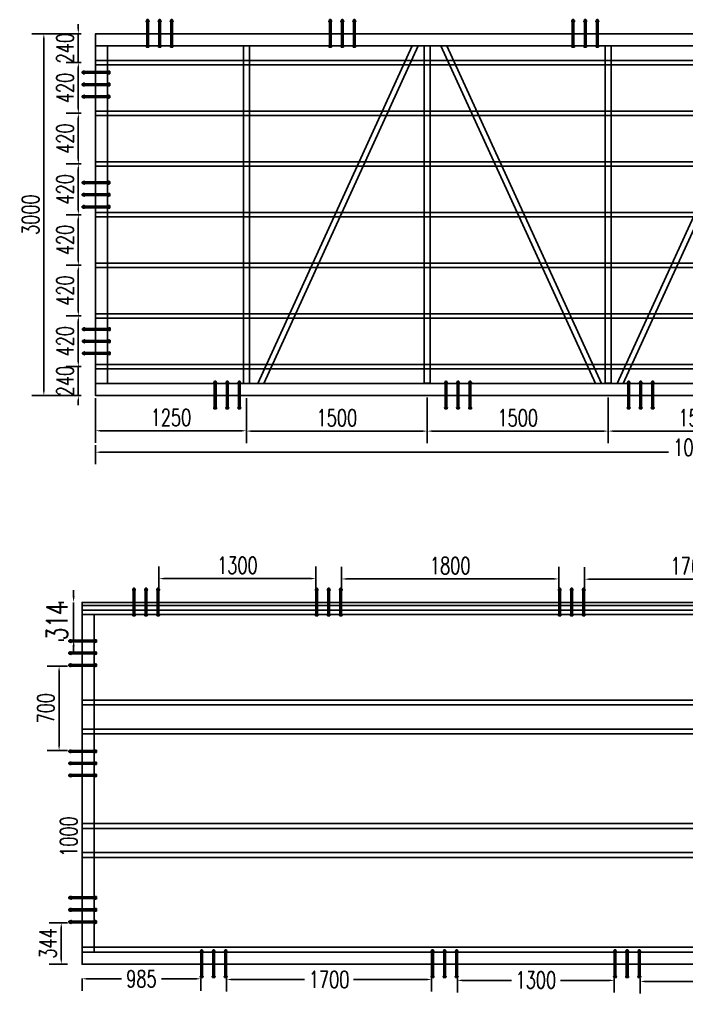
# Model space of a CAD drawing. Extents: x -18540 to 926017, y -610001 to -56924.
# Drawn here: x -9227 to -3696, y -580356 to -572280 of the extents above; entities that cross this region are included whole.
import ezdxf

# ---------------------------------------------------------------- set-up
doc = ezdxf.new("R2010")
doc.units = 0
doc.header["$LTSCALE"] = 10
doc.header["$MEASUREMENT"] = 0
for name, color, linetype in [('BJ02', 2, 'Continuous'), ('L-构造线', 6, 'Continuous'), ('W-STEEL_FRAME钢架', 3, 'Continuous'), ('W-STEEL_KEEL钢龙骨', 5, 'Continuous'), ('浮箱U槽', 5, 'Continuous'), ('螺栓孔位', 2, 'Continuous'), ('铝合金', 7, 'Continuous')]:
    doc.layers.add(name, color=color, linetype=linetype)
doc.styles.add('STANDARD_T3', font='simplex.shx', dxfattribs={"width": 0.7, "bigfont": 'gbcbig.shx'})
doc.dimstyles.new('W&&40', dxfattribs={"dimtxt": 140, "dimasz": 40, "dimexe": 100, "dimexo": 120, "dimgap": 40, "dimtad": 1, "dimdec": 0, "dimzin": 0, "dimdsep": 46, "dimtxsty": 'STANDARD_T3', "dimcen": 0.09, "dimclrd": 1, "dimclre": 1, "dimclrt": 7, "dimazin": 2, "dimtfac": 1, "dimtdec": 0, "dimtix": 1, "dimtmove": 2, "dimatfit": 3, "dimfxl": 100, "dimtolj": 1, "dimtzin": 0, "dimarcsym": 0})
doc.dimstyles.new('W&&50', dxfattribs={"dimtxt": 175, "dimasz": 50, "dimexe": 125, "dimexo": 150, "dimgap": 50, "dimtad": 1, "dimdec": 0, "dimzin": 0, "dimdsep": 46, "dimtxsty": 'STANDARD_T3', "dimcen": 0.09, "dimclrd": 1, "dimclre": 1, "dimclrt": 7, "dimazin": 2, "dimtfac": 1, "dimtdec": 0, "dimtix": 1, "dimtmove": 2, "dimatfit": 3, "dimfxl": 100, "dimtolj": 1, "dimtzin": 0, "dimarcsym": 0})

# ---------------------------------------------------------------- blocks, each defined once
blk = doc.blocks.new('01')
h = blk.add_hatch()
h.set_pattern_fill('HOUND', color=77, scale=5)
h.set_pattern_definition([(0, (0, 0), (31.75, 7.9375), [127, -63.5]), (90, (0, 0), (-7.9375, -31.75), [127, -63.5])])
h.paths.add_polyline_path([(50227.1, 12927.9), (50227.1, 12727.9), (50427.1, 12727.9), (50427.1, 12927.9)])
h.paths.add_polyline_path([(50382.1, 12892.9, -1), (50402.1, 12892.9, -1)], flags=16)
h.paths.add_polyline_path([(50252.1, 12892.9, -1), (50272.1, 12892.9, -1)], flags=16)
h.paths.add_polyline_path([(50402.1, 12762.9, -1), (50382.1, 12762.9, -1)], flags=16)
h.paths.add_polyline_path([(50272.1, 12762.9, -1), (50252.1, 12762.9, -1)], flags=16)
at = {"color": 251}
blk.add_lwpolyline([(50227.1, 12927.9), (50427.1, 12927.9), (50427.1, 12727.9), (50227.1, 12727.9)], close=True, dxfattribs=at)
at = {"color": 6}
for centre in [(50262.1, 12892.9), (50392.1, 12892.9), (50262.1, 12762.9), (50392.1, 12762.9)]:
    blk.add_circle(centre, 10, dxfattribs=at)
blk = doc.blocks.new('*U2023')
at = {"layer": 'W-STEEL_KEEL钢龙骨', "color": 4}
blk.add_lwpolyline([(17.5, -5040), (17.5, 4940), (-17.5, 4940), (-17.5, -5040)], close=True, dxfattribs=at)
blk = doc.blocks.new('*U2024')
at = {"layer": 'W-STEEL_KEEL钢龙骨', "color": 0, "linetype": 'ByBlock', "lineweight": -2, "transparency": 16777216}
for p in [(0, 0), (420, 0), (840, 0), (1260, 0), (1680, 0), (2100, 0), (2520, 0)]:
    blk.add_blockref('*U2023', p, dxfattribs=at)
blk = doc.blocks.new('C-2')
at = {"color": 6}
blk.add_lwpolyline([(594560.9, 64255.8), (594560.9, 64165.8), (591760.9, 64165.8), (591760.9, 64255.8)], close=True, dxfattribs=at)
at = {"layer": 'W-STEEL_FRAME钢架', "color": 1}
for points in [[(594557.9, 63375.9), (594557.9, 63425.9), (591760.9, 63425.9), (591760.9, 63375.9)], [(594560.9, 61767.9), (594560.9, 61717.9), (591760.9, 63000.5), (591760.9, 63050.5)], [(594557.9, 61617.9), (594557.9, 61667.9), (591760.9, 61667.9), (591760.9, 61617.9)], [(591760.9, 60286.9), (591760.9, 60236.9), (594560.9, 61518.2), (594560.9, 61568.2)], [(594557.9, 60118.2), (594557.9, 60168.2), (591760.9, 60168.2), (591760.9, 60118.2)], [(594560.9, 58768.2), (594560.9, 58718.2), (591760.9, 60000.8), (591760.9, 60050.8)], [(594557.9, 58618.2), (594557.9, 58668.2), (591760.9, 58668.2), (591760.9, 58618.2)], [(591760.9, 57305.2), (591760.9, 57255.2), (594560.9, 58536.5), (594560.9, 58586.5)], [(594557.9, 57118.2), (594557.9, 57168.2), (591760.9, 57168.2), (591760.9, 57118.2)], [(591760.9, 57018.2), (591760.9, 57068.2), (594560.9, 55786.9), (594560.9, 55736.9)], [(594560.9, 55618.5), (594560.9, 55668.5), (591760.9, 55668.5), (591760.9, 55618.5)]]:
    blk.add_lwpolyline(points, close=True, dxfattribs=at)
at = {"layer": '铝合金', "color": 2}
for points in [[(591760.9, 54392.8), (591760.9, 64372.8), (591660.9, 64372.8), (591660.9, 54392.8)], [(591760.9, 54392.8), (591760.9, 54492.8), (594560.9, 54492.8), (594560.9, 54392.8)]]:
    blk.add_lwpolyline(points, close=True, dxfattribs=at)
blk.add_lwpolyline([(594560.9, 54392.8), (594660.9, 54392.8), (594660.9, 64372.8), (594560.9, 64372.8), (594560.9, 54392.8)], dxfattribs=at)
at = {"color": 4, "rotation": 270}
for p in [(579233, 114620), (580333.3, 114603)]:
    blk.add_blockref('01', p, dxfattribs=at)
at = {"color": 4, "xscale": -1, "rotation": 90}
blk.add_blockref('01', (607088.8, 114603), dxfattribs=at)
at = {"layer": 'W-STEEL_KEEL钢龙骨'}
blk.add_blockref('*U2024', (591900.4, 59432.8), dxfattribs=at)
blk = doc.blocks.new('1')
at = {"lineweight": -3}
for p, q in [((-1521938.3, 1214338.4), (-1521935.3, 1214338.4)), ((-1521938.3, 1214336.4), (-1521931.3, 1214336.4)), ((-1521938.3, 1214336.4), (-1521914.3, 1214336.4)), ((-1521936.3, 1214341.4), (-1521936.3, 1214346.4)), ((-1521936.3, 1214346.4), (-1521916.3, 1214346.4)), ((-1521935.3, 1214341.4), (-1521936.3, 1214341.4)), ((-1521933.9, 1214347.4), (-1521931.6, 1214347.4)), ((-1521933.3, 1214351.8), (-1521931.3, 1214354.8)), ((-1521933.3, 1214136.4), (-1521933.3, 1214351.8)), ((-1521919.3, 1214351.8), (-1521933.3, 1214351.8)), ((-1521931.6, 1214347.4), (-1521918.6, 1214347.4)), ((-1521931.6, 1214346.4), (-1521931.6, 1214341.4)), ((-1521921.3, 1214354.8), (-1521931.3, 1214354.8)), ((-1521919.3, 1214351.8), (-1521921.3, 1214354.8)), ((-1521918.6, 1214347.4), (-1521920.9, 1214347.4)), ((-1521920.9, 1214346.4), (-1521920.9, 1214341.4)), ((-1521919.3, 1214136.4), (-1521919.3, 1214351.8)), ((-1521917.3, 1214341.4), (-1521916.3, 1214341.4)), ((-1521914.3, 1214338.4), (-1521917.3, 1214338.4)), ((-1521916.3, 1214341.4), (-1521916.3, 1214346.4)), ((-1521938.3, 1214136.4), (-1521931.3, 1214136.4)), ((-1521938.3, 1214136.4), (-1521914.3, 1214136.4)), ((-1521938.3, 1214134.4), (-1521935.3, 1214134.4)), ((-1521935.3, 1214131.4), (-1521936.3, 1214131.4)), ((-1521936.3, 1214131.4), (-1521936.3, 1214126.4)), ((-1521931.6, 1214126.4), (-1521931.6, 1214131.4)), ((-1521920.9, 1214126.4), (-1521920.9, 1214131.4)), ((-1521914.3, 1214134.4), (-1521917.3, 1214134.4)), ((-1521917.3, 1214131.4), (-1521916.3, 1214131.4)), ((-1521916.3, 1214131.4), (-1521916.3, 1214126.4)), ((-1521936.3, 1214126.4), (-1521916.3, 1214126.4)), ((-1521933.9, 1214125.4), (-1521931.6, 1214125.4)), ((-1521931.6, 1214125.4), (-1521918.6, 1214125.4)), ((-1521918.6, 1214125.4), (-1521920.9, 1214125.4))]:
    blk.add_line(p, q, dxfattribs=at)
at = {"color": 1}
for p, q in [((-1521936.3, 1214346.4), (-1521933.9, 1214347.4)), ((-1521918.6, 1214347.4), (-1521916.3, 1214346.4))]:
    blk.add_line(p, q, dxfattribs=at)
at = {"color": 6, "lineweight": -3}
for p, q in [((-1521931.3, 1214136.4), (-1521931.3, 1214354.8)), ((-1521921.3, 1214136.4), (-1521921.3, 1214354.8))]:
    blk.add_line(p, q, dxfattribs=at)
at = {"lineweight": -3}
for points in [[(-1521933.3, 1214336.4), (-1521938.3, 1214336.4), (-1521938.3, 1214338.4), (-1521914.3, 1214338.4), (-1521914.3, 1214336.4), (-1521919.3, 1214336.4)], [(-1521935.3, 1214338.4), (-1521935.3, 1214341.4), (-1521917.3, 1214341.4), (-1521917.3, 1214338.4)], [(-1521933.3, 1214136.4), (-1521938.3, 1214136.4), (-1521938.3, 1214134.4), (-1521914.3, 1214134.4), (-1521914.3, 1214136.4), (-1521919.3, 1214136.4)], [(-1521935.3, 1214134.4), (-1521935.3, 1214131.4), (-1521917.3, 1214131.4), (-1521917.3, 1214134.4)]]:
    blk.add_lwpolyline(points, dxfattribs=at)
for centre, radius, start, end in [((-1521933.9, 1214128.6), 3.22, 223.60282, 316.39718), ((-1521926.3, 1214140.1), 14.7, 248.76069, 291.23931), ((-1521918.6, 1214128.6), 3.22, 223.60282, 316.39718)]:
    blk.add_arc(centre, radius, start, end, dxfattribs=at)
blk = doc.blocks.new('螺栓孔位')
at = {"layer": '螺栓孔位', "color": 1, "rotation": 270}
for p in [(-1214244.1, -1521833.3), (-1214244.1, -1521933.3), (-1214244.1, -1522033.3)]:
    blk.add_blockref('1', p, dxfattribs=at)
blk = doc.blocks.new('*D274')
at = {"layer": 'Defpoints', "color": 0, "transparency": 16777216}
for p in [(-4081.2, -580112.4), (-2781.2, -580112.4), (-4081.2, -580255.6)]:
    blk.add_point(p, dxfattribs=at)
at = {"layer": '螺栓孔位', "color": 1, "lineweight": -2, "transparency": 16777216}
for p, q in [((-4081.2, -580232.4), (-4081.2, -580355.6)), ((-2781.2, -580232.4), (-2781.2, -580355.6)), ((-4041.2, -580255.6), (-3634.5, -580255.6)), ((-2821.2, -580255.6), (-3227.9, -580255.6))]:
    blk.add_line(p, q, dxfattribs=at)
at = {"layer": '螺栓孔位', "color": 1, "transparency": 16777216}
for points in [[(-4041.2, -580248.9), (-4041.2, -580262.2), (-4081.2, -580255.6)], [(-2821.2, -580248.9), (-2821.2, -580262.2), (-2781.2, -580255.6)]]:
    blk.add_solid(points, dxfattribs=at)
at = {"layer": '螺栓孔位', "color": 7, "transparency": 16777216, "insert": (-3431.2, -580231.5), "char_height": 140, "attachment_point": 5, "style": 'STANDARD_T3'}
blk.add_mtext('\\A1;1300', dxfattribs=at)
blk = doc.blocks.new('*D276')
at = {"layer": 'Defpoints', "color": 0, "transparency": 16777216}
for p in [(-5595.2, -580112.4), (-4295.2, -580112.4), (-5595.2, -580246.7)]:
    blk.add_point(p, dxfattribs=at)
at = {"layer": '螺栓孔位', "color": 1, "lineweight": -2, "transparency": 16777216}
for p, q in [((-5595.2, -580232.4), (-5595.2, -580346.7)), ((-5555.2, -580246.7), (-5148.5, -580246.7)), ((-4335.2, -580246.7), (-4741.9, -580246.7)), ((-4295.2, -580232.4), (-4295.2, -580346.7))]:
    blk.add_line(p, q, dxfattribs=at)
at = {"layer": '螺栓孔位', "color": 1, "transparency": 16777216}
for points in [[(-5555.2, -580240), (-5555.2, -580253.3), (-5595.2, -580246.7)], [(-4335.2, -580240), (-4335.2, -580253.3), (-4295.2, -580246.7)]]:
    blk.add_solid(points, dxfattribs=at)
at = {"layer": '螺栓孔位', "color": 7, "transparency": 16777216, "insert": (-4945.2, -580243.6), "char_height": 140, "attachment_point": 5, "style": 'STANDARD_T3'}
blk.add_mtext('\\A1;1300', dxfattribs=at)
blk = doc.blocks.new('*D275')
at = {"layer": 'Defpoints', "color": 0, "transparency": 16777216}
for p in [(-7509.2, -580112.4), (-5809.2, -580112.4), (-7509.2, -580239.4)]:
    blk.add_point(p, dxfattribs=at)
at = {"layer": '螺栓孔位', "color": 1, "lineweight": -2, "transparency": 16777216}
for p, q in [((-7509.2, -580232.4), (-7509.2, -580339.4)), ((-7469.2, -580239.4), (-6862.5, -580239.4)), ((-5849.2, -580239.4), (-6455.9, -580239.4)), ((-5809.2, -580232.4), (-5809.2, -580339.4))]:
    blk.add_line(p, q, dxfattribs=at)
at = {"layer": '螺栓孔位', "color": 1, "transparency": 16777216}
for points in [[(-7469.2, -580232.7), (-7469.2, -580246), (-7509.2, -580239.4)], [(-5849.2, -580232.7), (-5849.2, -580246), (-5809.2, -580239.4)]]:
    blk.add_solid(points, dxfattribs=at)
at = {"layer": '螺栓孔位', "color": 7, "transparency": 16777216, "insert": (-6659.2, -580239.4), "char_height": 140, "attachment_point": 5, "style": 'STANDARD_T3'}
blk.add_mtext('\\A1;1700', dxfattribs=at)
blk = doc.blocks.new('*D289')
at = {"layer": 'Defpoints', "color": 0, "transparency": 16777216}
for p in [(-8707.9, -580112.4), (-7723.2, -580112.4), (-7723.2, -580233.5)]:
    blk.add_point(p, dxfattribs=at)
at = {"layer": '浮箱U槽', "color": 1, "lineweight": -2, "transparency": 16777216}
for p, q in [((-8707.9, -580232.4), (-8707.9, -580333.5)), ((-8667.9, -580233.5), (-8381.6, -580233.5)), ((-7763.2, -580233.5), (-8049.6, -580233.5)), ((-7723.2, -580232.4), (-7723.2, -580333.5))]:
    blk.add_line(p, q, dxfattribs=at)
at = {"layer": '浮箱U槽', "color": 1, "transparency": 16777216}
for points in [[(-8667.9, -580226.9), (-8667.9, -580240.2), (-8707.9, -580233.5)], [(-7763.2, -580226.9), (-7763.2, -580240.2), (-7723.2, -580233.5)]]:
    blk.add_solid(points, dxfattribs=at)
at = {"layer": '浮箱U槽', "color": 7, "transparency": 16777216, "insert": (-8215.6, -580233.5), "char_height": 140, "attachment_point": 5, "style": 'STANDARD_T3'}
blk.add_mtext('\\A1;985', dxfattribs=at)
blk = doc.blocks.new('*D296')
at = {"layer": 'Defpoints', "color": 0, "transparency": 16777216}
for p in [(-8707.9, -577640.3), (-8898.2, -578340.5), (-8707.8, -578340.5)]:
    blk.add_point(p, dxfattribs=at)
at = {"layer": '螺栓孔位', "color": 1, "lineweight": -2, "transparency": 16777216}
for p, q in [((-8827.9, -577640.3), (-8998.2, -577640.3)), ((-8898.2, -577680.3), (-8898.2, -578300.5)), ((-8827.8, -578340.5), (-8998.2, -578340.5))]:
    blk.add_line(p, q, dxfattribs=at)
at = {"layer": '螺栓孔位', "color": 1, "transparency": 16777216}
for points in [[(-8904.8, -577680.3), (-8891.5, -577680.3), (-8898.2, -577640.3)], [(-8904.8, -578300.5), (-8891.5, -578300.5), (-8898.2, -578340.5)]]:
    blk.add_solid(points, dxfattribs=at)
at = {"layer": '螺栓孔位', "color": 7, "transparency": 16777216, "insert": (-9008.2, -577990.4), "char_height": 140, "attachment_point": 5, "rotation": 90, "style": 'STANDARD_T3'}
blk.add_mtext('\\A1;700', dxfattribs=at)
blk = doc.blocks.new('*D295')
at = {"layer": 'Defpoints', "color": 0, "transparency": 16777216}
for p in [(-8707.9, -578554.5), (-8707.9, -579554.8), (-8707.9, -579554.8)]:
    blk.add_point(p, dxfattribs=at)
at = {"layer": '螺栓孔位', "color": 1, "lineweight": -2, "transparency": 16777216}
for p, q in [((-8587.9, -578554.5), (-8607.9, -578554.5)), ((-8707.9, -578594.5), (-8707.9, -579514.8)), ((-8587.9, -579554.8), (-8607.9, -579554.8))]:
    blk.add_line(p, q, dxfattribs=at)
at = {"layer": '螺栓孔位', "color": 1, "transparency": 16777216}
for points in [[(-8714.6, -578594.5), (-8701.3, -578594.5), (-8707.9, -578554.5)], [(-8714.6, -579514.8), (-8701.3, -579514.8), (-8707.9, -579554.8)]]:
    blk.add_solid(points, dxfattribs=at)
at = {"layer": '螺栓孔位', "color": 7, "transparency": 16777216, "insert": (-8817.9, -579054.6), "char_height": 140, "attachment_point": 5, "rotation": 90, "style": 'STANDARD_T3'}
blk.add_mtext('\\A1;1000', dxfattribs=at)
blk = doc.blocks.new('*D297')
at = {"layer": 'Defpoints', "color": 0, "transparency": 16777216}
for p in [(-8880.4, -579768.8), (-8707.9, -579768.8), (-8707.9, -580112.4)]:
    blk.add_point(p, dxfattribs=at)
at = {"layer": '浮箱U槽', "color": 1, "lineweight": -2, "transparency": 16777216}
for p, q in [((-8827.9, -579768.8), (-8980.4, -579768.8)), ((-8880.4, -580072.4), (-8880.4, -579808.8)), ((-8827.9, -580112.4), (-8980.4, -580112.4))]:
    blk.add_line(p, q, dxfattribs=at)
at = {"layer": '浮箱U槽', "color": 1, "transparency": 16777216}
for points in [[(-8887, -579808.8), (-8873.7, -579808.8), (-8880.4, -579768.8)], [(-8887, -580072.4), (-8873.7, -580072.4), (-8880.4, -580112.4)]]:
    blk.add_solid(points, dxfattribs=at)
at = {"layer": '浮箱U槽', "color": 7, "transparency": 16777216, "insert": (-8990.4, -579940.6), "char_height": 140, "attachment_point": 5, "rotation": 90, "style": 'STANDARD_T3'}
blk.add_mtext('\\A1;344', dxfattribs=at)
blk = doc.blocks.new('*D338')
at = {"layer": 'Defpoints', "color": 0, "transparency": 16777216}
for p in [(-8595.8, -572398.1), (-8738.7, -572637.6), (-8595.8, -572637.6)]:
    blk.add_point(p, dxfattribs=at)
at = {"layer": '浮箱U槽', "color": 1, "lineweight": -2, "transparency": 16777216}
for p, q in [((-8738.7, -572358.1), (-8738.7, -572318.1)), ((-8715.8, -572398.1), (-8838.7, -572398.1)), ((-8738.7, -572398.1), (-8738.7, -572637.6)), ((-8715.8, -572637.6), (-8838.7, -572637.6)), ((-8738.7, -572677.6), (-8738.7, -572717.6))]:
    blk.add_line(p, q, dxfattribs=at)
at = {"layer": '浮箱U槽', "color": 1, "transparency": 16777216}
for points in [[(-8745.4, -572358.1), (-8732.1, -572358.1), (-8738.7, -572398.1)], [(-8745.4, -572677.6), (-8732.1, -572677.6), (-8738.7, -572637.6)]]:
    blk.add_solid(points, dxfattribs=at)
at = {"layer": '浮箱U槽', "color": 7, "transparency": 16777216, "insert": (-8848.7, -572517.9), "char_height": 140, "attachment_point": 5, "rotation": 90, "style": 'STANDARD_T3'}
blk.add_mtext('\\A1;240', dxfattribs=at)
blk = doc.blocks.new('*D339')
at = {"layer": 'Defpoints', "color": 0, "transparency": 16777216}
for p in [(-8595.8, -572637.6), (-8738.7, -573057.6), (-8595.8, -573057.6)]:
    blk.add_point(p, dxfattribs=at)
at = {"layer": '浮箱U槽', "color": 1, "lineweight": -2, "transparency": 16777216}
for p, q in [((-8715.8, -572637.6), (-8838.7, -572637.6)), ((-8738.7, -572677.6), (-8738.7, -573017.6)), ((-8715.8, -573057.6), (-8838.7, -573057.6))]:
    blk.add_line(p, q, dxfattribs=at)
at = {"layer": '浮箱U槽', "color": 1, "transparency": 16777216}
for points in [[(-8745.4, -572677.6), (-8732.1, -572677.6), (-8738.7, -572637.6)], [(-8745.4, -573017.6), (-8732.1, -573017.6), (-8738.7, -573057.6)]]:
    blk.add_solid(points, dxfattribs=at)
at = {"layer": '浮箱U槽', "color": 7, "transparency": 16777216, "insert": (-8848.7, -572847.6), "char_height": 140, "attachment_point": 5, "rotation": 90, "style": 'STANDARD_T3'}
blk.add_mtext('\\A1;420', dxfattribs=at)
blk = doc.blocks.new('*D340')
at = {"layer": 'Defpoints', "color": 0, "transparency": 16777216}
for p in [(-8595.8, -573057.6), (-8738.7, -573477.6), (-8595.8, -573477.6)]:
    blk.add_point(p, dxfattribs=at)
at = {"layer": '浮箱U槽', "color": 1, "lineweight": -2, "transparency": 16777216}
for p, q in [((-8715.8, -573057.6), (-8838.7, -573057.6)), ((-8738.7, -573097.6), (-8738.7, -573437.6)), ((-8715.8, -573477.6), (-8838.7, -573477.6))]:
    blk.add_line(p, q, dxfattribs=at)
at = {"layer": '浮箱U槽', "color": 1, "transparency": 16777216}
for points in [[(-8745.4, -573097.6), (-8732.1, -573097.6), (-8738.7, -573057.6)], [(-8745.4, -573437.6), (-8732.1, -573437.6), (-8738.7, -573477.6)]]:
    blk.add_solid(points, dxfattribs=at)
at = {"layer": '浮箱U槽', "color": 7, "transparency": 16777216, "insert": (-8848.7, -573267.6), "char_height": 140, "attachment_point": 5, "rotation": 90, "style": 'STANDARD_T3'}
blk.add_mtext('\\A1;420', dxfattribs=at)
blk = doc.blocks.new('*D341')
at = {"layer": 'Defpoints', "color": 0, "transparency": 16777216}
for p in [(-8595.8, -573477.6), (-8738.7, -573898.1), (-8595.8, -573898.1)]:
    blk.add_point(p, dxfattribs=at)
at = {"layer": '浮箱U槽', "color": 1, "lineweight": -2, "transparency": 16777216}
for p, q in [((-8715.8, -573477.6), (-8838.7, -573477.6)), ((-8738.7, -573517.6), (-8738.7, -573858.1)), ((-8715.8, -573898.1), (-8838.7, -573898.1))]:
    blk.add_line(p, q, dxfattribs=at)
at = {"layer": '浮箱U槽', "color": 1, "transparency": 16777216}
for points in [[(-8745.4, -573517.6), (-8732.1, -573517.6), (-8738.7, -573477.6)], [(-8745.4, -573858.1), (-8732.1, -573858.1), (-8738.7, -573898.1)]]:
    blk.add_solid(points, dxfattribs=at)
at = {"layer": '浮箱U槽', "color": 7, "transparency": 16777216, "insert": (-8848.7, -573687.9), "char_height": 140, "attachment_point": 5, "rotation": 90, "style": 'STANDARD_T3'}
blk.add_mtext('\\A1;420', dxfattribs=at)
blk = doc.blocks.new('*D342')
at = {"layer": 'Defpoints', "color": 0, "transparency": 16777216}
for p in [(-8595.8, -573898.1), (-8738.7, -574317.6), (-8595.8, -574317.6)]:
    blk.add_point(p, dxfattribs=at)
at = {"layer": '浮箱U槽', "color": 1, "lineweight": -2, "transparency": 16777216}
for p, q in [((-8715.8, -573898.1), (-8838.7, -573898.1)), ((-8738.7, -573938.1), (-8738.7, -574277.6)), ((-8715.8, -574317.6), (-8838.7, -574317.6))]:
    blk.add_line(p, q, dxfattribs=at)
at = {"layer": '浮箱U槽', "color": 1, "transparency": 16777216}
for points in [[(-8745.4, -573938.1), (-8732.1, -573938.1), (-8738.7, -573898.1)], [(-8745.4, -574277.6), (-8732.1, -574277.6), (-8738.7, -574317.6)]]:
    blk.add_solid(points, dxfattribs=at)
at = {"layer": '浮箱U槽', "color": 7, "transparency": 16777216, "insert": (-8848.7, -574107.9), "char_height": 140, "attachment_point": 5, "rotation": 90, "style": 'STANDARD_T3'}
blk.add_mtext('\\A1;420', dxfattribs=at)
blk = doc.blocks.new('*D343')
at = {"layer": 'Defpoints', "color": 0, "transparency": 16777216}
for p in [(-8595.8, -574317.6), (-8738.7, -574737.6), (-8595.8, -574737.6)]:
    blk.add_point(p, dxfattribs=at)
at = {"layer": '浮箱U槽', "color": 1, "lineweight": -2, "transparency": 16777216}
for p, q in [((-8715.8, -574317.6), (-8838.7, -574317.6)), ((-8738.7, -574357.6), (-8738.7, -574697.6)), ((-8715.8, -574737.6), (-8838.7, -574737.6))]:
    blk.add_line(p, q, dxfattribs=at)
at = {"layer": '浮箱U槽', "color": 1, "transparency": 16777216}
for points in [[(-8745.4, -574357.6), (-8732.1, -574357.6), (-8738.7, -574317.6)], [(-8745.4, -574697.6), (-8732.1, -574697.6), (-8738.7, -574737.6)]]:
    blk.add_solid(points, dxfattribs=at)
at = {"layer": '浮箱U槽', "color": 7, "transparency": 16777216, "insert": (-8848.7, -574527.6), "char_height": 140, "attachment_point": 5, "rotation": 90, "style": 'STANDARD_T3'}
blk.add_mtext('\\A1;420', dxfattribs=at)
blk = doc.blocks.new('*D344')
at = {"layer": 'Defpoints', "color": 0, "transparency": 16777216}
for p in [(-8595.8, -574737.6), (-8738.7, -575157.6), (-8595.8, -575157.6)]:
    blk.add_point(p, dxfattribs=at)
at = {"layer": '浮箱U槽', "color": 1, "lineweight": -2, "transparency": 16777216}
for p, q in [((-8715.8, -574737.6), (-8838.7, -574737.6)), ((-8738.7, -574777.6), (-8738.7, -575117.6)), ((-8715.8, -575157.6), (-8838.7, -575157.6))]:
    blk.add_line(p, q, dxfattribs=at)
at = {"layer": '浮箱U槽', "color": 1, "transparency": 16777216}
for points in [[(-8745.4, -574777.6), (-8732.1, -574777.6), (-8738.7, -574737.6)], [(-8745.4, -575117.6), (-8732.1, -575117.6), (-8738.7, -575157.6)]]:
    blk.add_solid(points, dxfattribs=at)
at = {"layer": '浮箱U槽', "color": 7, "transparency": 16777216, "insert": (-8848.7, -574947.6), "char_height": 140, "attachment_point": 5, "rotation": 90, "style": 'STANDARD_T3'}
blk.add_mtext('\\A1;420', dxfattribs=at)
blk = doc.blocks.new('*D345')
at = {"layer": 'Defpoints', "color": 0, "transparency": 16777216}
for p in [(-8595.8, -575157.6), (-8738.7, -575398.1), (-8595.8, -575398.1)]:
    blk.add_point(p, dxfattribs=at)
at = {"layer": '浮箱U槽', "color": 1, "lineweight": -2, "transparency": 16777216}
for p, q in [((-8738.7, -575117.6), (-8738.7, -575077.6)), ((-8715.8, -575157.6), (-8838.7, -575157.6)), ((-8738.7, -575157.6), (-8738.7, -575398.1)), ((-8715.8, -575398.1), (-8838.7, -575398.1)), ((-8738.7, -575438.1), (-8738.7, -575478.1))]:
    blk.add_line(p, q, dxfattribs=at)
at = {"layer": '浮箱U槽', "color": 1, "transparency": 16777216}
for points in [[(-8745.4, -575117.6), (-8732.1, -575117.6), (-8738.7, -575157.6)], [(-8745.4, -575438.1), (-8732.1, -575438.1), (-8738.7, -575398.1)]]:
    blk.add_solid(points, dxfattribs=at)
at = {"layer": '浮箱U槽', "color": 7, "transparency": 16777216, "insert": (-8848.7, -575277.9), "char_height": 140, "attachment_point": 5, "rotation": 90, "style": 'STANDARD_T3'}
blk.add_mtext('\\A1;240', dxfattribs=at)
blk = doc.blocks.new('*D346')
at = {"layer": 'Defpoints', "color": 0, "transparency": 16777216}
for p in [(-8595.8, -575298.1), (-7345.6, -575298.1), (-8595.8, -575689.7)]:
    blk.add_point(p, dxfattribs=at)
at = {"layer": '浮箱U槽', "color": 1, "lineweight": -2, "transparency": 16777216}
for p, q in [((-8595.8, -575418.1), (-8595.8, -575789.7)), ((-7345.6, -575418.1), (-7345.6, -575789.7)), ((-7385.6, -575689.7), (-8555.8, -575689.7))]:
    blk.add_line(p, q, dxfattribs=at)
at = {"layer": '浮箱U槽', "color": 1, "transparency": 16777216}
for points in [[(-8555.8, -575683), (-8555.8, -575696.4), (-8595.8, -575689.7)], [(-7385.6, -575683), (-7385.6, -575696.4), (-7345.6, -575689.7)]]:
    blk.add_solid(points, dxfattribs=at)
at = {"layer": '浮箱U槽', "color": 7, "transparency": 16777216, "insert": (-7970.7, -575579.7), "char_height": 140, "attachment_point": 5, "style": 'STANDARD_T3'}
blk.add_mtext('\\A1;1250', dxfattribs=at)
blk = doc.blocks.new('*D347')
at = {"layer": 'Defpoints', "color": 0, "transparency": 16777216}
for p in [(-5845.4, -575295.1), (-7345.1, -575589.7), (-5845.4, -575692.6)]:
    blk.add_point(p, dxfattribs=at)
at = {"layer": '浮箱U槽', "color": 1, "lineweight": -2, "transparency": 16777216}
for p, q in [((-5845.4, -575415.1), (-5845.4, -575792.6)), ((-7345.1, -575709.7), (-7345.1, -575792.6)), ((-7305.1, -575692.6), (-5885.4, -575692.6))]:
    blk.add_line(p, q, dxfattribs=at)
at = {"layer": '浮箱U槽', "color": 1, "transparency": 16777216}
for points in [[(-7305.1, -575685.9), (-7305.1, -575699.2), (-7345.1, -575692.6)], [(-5885.4, -575685.9), (-5885.4, -575699.2), (-5845.4, -575692.6)]]:
    blk.add_solid(points, dxfattribs=at)
at = {"layer": '浮箱U槽', "color": 7, "transparency": 16777216, "insert": (-6595.2, -575582.6), "char_height": 140, "attachment_point": 5, "style": 'STANDARD_T3'}
blk.add_mtext('\\A1;1500', dxfattribs=at)
blk = doc.blocks.new('*D348')
at = {"layer": 'Defpoints', "color": 0, "transparency": 16777216}
for p in [(-5845.4, -575295.1), (-4345.4, -575295.1), (-4345.4, -575692.6)]:
    blk.add_point(p, dxfattribs=at)
at = {"layer": '浮箱U槽', "color": 1, "lineweight": -2, "transparency": 16777216}
for p, q in [((-5845.4, -575415.1), (-5845.4, -575792.6)), ((-4345.4, -575415.1), (-4345.4, -575792.6)), ((-5805.4, -575692.6), (-4385.4, -575692.6))]:
    blk.add_line(p, q, dxfattribs=at)
at = {"layer": '浮箱U槽', "color": 1, "transparency": 16777216}
for points in [[(-5805.4, -575685.9), (-5805.4, -575699.2), (-5845.4, -575692.6)], [(-4385.4, -575685.9), (-4385.4, -575699.2), (-4345.4, -575692.6)]]:
    blk.add_solid(points, dxfattribs=at)
at = {"layer": '浮箱U槽', "color": 7, "transparency": 16777216, "insert": (-5095.4, -575582.6), "char_height": 140, "attachment_point": 5, "style": 'STANDARD_T3'}
blk.add_mtext('\\A1;1500', dxfattribs=at)
blk = doc.blocks.new('*D349')
at = {"layer": 'Defpoints', "color": 0, "transparency": 16777216}
for p in [(-4345.4, -575295.1), (-2845.4, -575295.1), (-2845.4, -575692.6)]:
    blk.add_point(p, dxfattribs=at)
at = {"layer": '浮箱U槽', "color": 1, "lineweight": -2, "transparency": 16777216}
for p, q in [((-4345.4, -575415.1), (-4345.4, -575792.6)), ((-2845.4, -575415.1), (-2845.4, -575792.6)), ((-4305.4, -575692.6), (-2885.4, -575692.6))]:
    blk.add_line(p, q, dxfattribs=at)
at = {"layer": '浮箱U槽', "color": 1, "transparency": 16777216}
for points in [[(-4305.4, -575685.9), (-4305.4, -575699.2), (-4345.4, -575692.6)], [(-2885.4, -575685.9), (-2885.4, -575699.2), (-2845.4, -575692.6)]]:
    blk.add_solid(points, dxfattribs=at)
at = {"layer": '浮箱U槽', "color": 7, "transparency": 16777216, "insert": (-3595.4, -575582.6), "char_height": 140, "attachment_point": 5, "style": 'STANDARD_T3'}
blk.add_mtext('\\A1;1500', dxfattribs=at)
blk = doc.blocks.new('*D353')
at = {"layer": 'Defpoints', "color": 0, "transparency": 16777216}
for p in [(-8595.8, -575689.7), (1404.2, -575692.6), (-8595.8, -575867.4)]:
    blk.add_point(p, dxfattribs=at)
at = {"layer": '浮箱U槽', "color": 1, "lineweight": -2, "transparency": 16777216}
for p, q in [((-8595.8, -575809.7), (-8595.8, -575967.4)), ((-8555.8, -575867.4), (-3845.8, -575867.4)), ((1364.2, -575867.4), (-3345.8, -575867.4)), ((1404.2, -575812.6), (1404.2, -575967.4))]:
    blk.add_line(p, q, dxfattribs=at)
at = {"layer": '浮箱U槽', "color": 1, "transparency": 16777216}
for points in [[(-8555.8, -575860.8), (-8555.8, -575874.1), (-8595.8, -575867.4)], [(1364.2, -575860.8), (1364.2, -575874.1), (1404.2, -575867.4)]]:
    blk.add_solid(points, dxfattribs=at)
at = {"layer": '浮箱U槽', "color": 7, "transparency": 16777216, "insert": (-3595.8, -575827.4), "char_height": 140, "attachment_point": 5, "style": 'STANDARD_T3'}
blk.add_mtext('\\A1;10000', dxfattribs=at)
blk = doc.blocks.new('*D435')
at = {"layer": 'Defpoints', "color": 0, "transparency": 16777216}
for p in [(-4541.2, -576920.3), (-4541.2, -577112.3), (-2781.4, -577112.3)]:
    blk.add_point(p, dxfattribs=at)
at = {"layer": '浮箱U槽', "color": 1, "lineweight": -2, "transparency": 16777216}
for p, q in [((-4541.2, -576992.3), (-4541.2, -576820.3)), ((-2781.4, -576992.3), (-2781.4, -576820.3)), ((-2821.4, -576920.3), (-4501.2, -576920.3))]:
    blk.add_line(p, q, dxfattribs=at)
at = {"layer": '浮箱U槽', "color": 1, "transparency": 16777216}
for points in [[(-4501.2, -576913.6), (-4501.2, -576927), (-4541.2, -576920.3)], [(-2821.4, -576913.6), (-2821.4, -576927), (-2781.4, -576920.3)]]:
    blk.add_solid(points, dxfattribs=at)
at = {"layer": '浮箱U槽', "color": 7, "transparency": 16777216, "insert": (-3661.3, -576810.3), "char_height": 140, "attachment_point": 5, "style": 'STANDARD_T3'}
blk.add_mtext('\\A1;1760', dxfattribs=at)
blk = doc.blocks.new('*D436')
at = {"layer": 'Defpoints', "color": 0, "transparency": 16777216}
for p in [(-6555.5, -576918.2), (-6555.5, -577112.3), (-4755.2, -577112.3)]:
    blk.add_point(p, dxfattribs=at)
at = {"layer": '浮箱U槽', "color": 1, "lineweight": -2, "transparency": 16777216}
for p, q in [((-6555.5, -576992.3), (-6555.5, -576818.2)), ((-4755.2, -576992.3), (-4755.2, -576818.2)), ((-4795.2, -576918.2), (-6515.5, -576918.2))]:
    blk.add_line(p, q, dxfattribs=at)
at = {"layer": '浮箱U槽', "color": 1, "transparency": 16777216}
for points in [[(-6515.5, -576911.5), (-6515.5, -576924.9), (-6555.5, -576918.2)], [(-4795.2, -576911.5), (-4795.2, -576924.9), (-4755.2, -576918.2)]]:
    blk.add_solid(points, dxfattribs=at)
at = {"layer": '浮箱U槽', "color": 7, "transparency": 16777216, "insert": (-5655.4, -576808.2), "char_height": 140, "attachment_point": 5, "style": 'STANDARD_T3'}
blk.add_mtext('\\A1;1800', dxfattribs=at)
blk = doc.blocks.new('*D437')
at = {"layer": 'Defpoints', "color": 0, "transparency": 16777216}
for p in [(-8069.9, -576915.5), (-8069.9, -577112.3), (-6769.5, -577112.3)]:
    blk.add_point(p, dxfattribs=at)
at = {"layer": '浮箱U槽', "color": 1, "lineweight": -2, "transparency": 16777216}
for p, q in [((-8069.9, -576992.3), (-8069.9, -576815.5)), ((-6769.5, -576992.3), (-6769.5, -576815.5)), ((-6809.5, -576915.5), (-8029.9, -576915.5))]:
    blk.add_line(p, q, dxfattribs=at)
at = {"layer": '浮箱U槽', "color": 1, "transparency": 16777216}
for points in [[(-8029.9, -576908.8), (-8029.9, -576922.1), (-8069.9, -576915.5)], [(-6809.5, -576908.8), (-6809.5, -576922.1), (-6769.5, -576915.5)]]:
    blk.add_solid(points, dxfattribs=at)
at = {"layer": '浮箱U槽', "color": 7, "transparency": 16777216, "insert": (-7419.7, -576805.5), "char_height": 140, "attachment_point": 5, "style": 'STANDARD_T3'}
blk.add_mtext('\\A1;1300', dxfattribs=at)
blk = doc.blocks.new('*D1243')
at = {"layer": 'Defpoints', "color": 0, "transparency": 16777216}
for p in [(-8595.8, -572398.1), (-9024.7, -575398.1), (-8595.8, -575398.1)]:
    blk.add_point(p, dxfattribs=at)
at = {"layer": 'L-构造线', "color": 1, "lineweight": -2, "transparency": 16777216}
for p, q in [((-8715.8, -572398.1), (-9124.7, -572398.1)), ((-9024.7, -572438.1), (-9024.7, -575358.1)), ((-8715.8, -575398.1), (-9124.7, -575398.1))]:
    blk.add_line(p, q, dxfattribs=at)
at = {"layer": 'L-构造线', "color": 1, "transparency": 16777216}
for points in [[(-9031.3, -572438.1), (-9018, -572438.1), (-9024.7, -572398.1)], [(-9031.3, -575358.1), (-9018, -575358.1), (-9024.7, -575398.1)]]:
    blk.add_solid(points, dxfattribs=at)
at = {"layer": 'L-构造线', "color": 7, "transparency": 16777216, "insert": (-9134.7, -573898.1), "char_height": 140, "attachment_point": 5, "rotation": 90, "style": 'STANDARD_T3'}
blk.add_mtext('\\A1;3000', dxfattribs=at)
blk = doc.blocks.new('*D1557')
at = {"layer": 'BJ02', "color": 1, "lineweight": -2, "transparency": 16777216}
for p, q in [((-8777.6, -577062.4), (-8777.6, -577012.4)), ((-8857.9, -577112.4), (-8902.6, -577112.4)), ((-8777.6, -577112.4), (-8777.6, -577426.3)), ((-8857.8, -577426.3), (-8902.6, -577426.3)), ((-8777.6, -577476.3), (-8777.6, -577526.3))]:
    blk.add_line(p, q, dxfattribs=at)
at = {"layer": 'BJ02', "color": 1, "transparency": 16777216}
for points in [[(-8785.9, -577062.4), (-8769.3, -577062.4), (-8777.6, -577112.4)], [(-8785.9, -577476.3), (-8769.3, -577476.3), (-8777.6, -577426.3)]]:
    blk.add_solid(points, dxfattribs=at)
at = {"layer": 'Defpoints', "color": 0, "transparency": 16777216}
for p in [(-8707.9, -577112.4), (-8777.6, -577426.3), (-8707.8, -577426.3)]:
    blk.add_point(p, dxfattribs=at)
at = {"layer": 'BJ02', "color": 7, "transparency": 16777216, "insert": (-8915.1, -577269.3), "char_height": 175, "attachment_point": 5, "rotation": 90, "style": 'STANDARD_T3'}
blk.add_mtext('\\A1;314', dxfattribs=at)

msp = doc.modelspace()

# ---------------------------------------------------------------- linework, layer by layer
at = {"layer": '浮箱U槽'}
for p, q in [((-8707.9, -577138.3), (1272.1, -577138.3)), ((-8707.9, -577178.3), (1272.1, -577178.3)), ((-8707.9, -577922.6), (1272.1, -577922.6)), ((-8707.9, -577962.6), (1272.1, -577962.6)), ((-8707.9, -578162.6), (1272.1, -578162.6)), ((-8707.9, -578202.6), (1272.1, -578202.6)), ((-8707.9, -578947.1), (1272.1, -578947.1)), ((-8707.9, -578987.1), (1272.1, -578987.1)), ((-8707.9, -579187.5), (1272.1, -579187.5)), ((-8707.9, -579227.5), (1272.1, -579227.5)), ((-8707.9, -579971.6), (1272.1, -579971.6)), ((-8707.9, -580011.6), (1272.1, -580011.6))]:
    msp.add_line(p, q, dxfattribs=at)
at = {"layer": '铝合金', "color": 2}
for points in [[(-8707.9, -577212.4), (1272.1, -577212.4), (1272.1, -577112.4), (-8707.9, -577112.4)], [(-8707.9, -577212.4), (-8607.9, -577212.4), (-8607.9, -580012.4), (-8707.9, -580012.4)]]:
    msp.add_lwpolyline(points, close=True, dxfattribs=at)
msp.add_lwpolyline([(-8707.9, -580012.4), (-8707.9, -580112.4), (1272.1, -580112.4), (1272.1, -580012.4), (-8707.9, -580012.4)], dxfattribs=at)

# ---------------------------------------------------------------- block references
at = {"layer": 'BJ02', "rotation": 270}
msp.add_blockref('C-2', (-62988.6, 19262.8), dxfattribs=at)
at = {"layer": '螺栓孔位', "xscale": -1, "rotation": 270}
for p in [(-8057.7, -572390.4), (-6543.3, -572390.4), (-4529.1, -572390.4), (-7497.1, -575390.4), (-5583.1, -575390.4), (-4069.1, -575390.4), (-8169.9, -577104.6), (-6655.5, -577104.6), (-4641.2, -577104.6), (-7609.2, -580104.7), (-5695.2, -580104.7), (-4181.2, -580104.7)]:
    msp.add_blockref('螺栓孔位', p, dxfattribs=at)
at = {"layer": '螺栓孔位', "xscale": -1}
for p in [(-8595.6, -572812), (-8595.6, -573726.2), (-8593.3, -574940.5), (-8707.8, -577526.3), (-8707.8, -578440.5), (-8705.5, -579654.8)]:
    msp.add_blockref('螺栓孔位', p, dxfattribs=at)

# ---------------------------------------------------------------- dimensions: what is measured, and where the dimension line sits
at = {"layer": 'BJ02', "color": 3}
dim = msp.add_linear_dim(base=(-8777.6, -577426.3), p1=(-8707.9, -577112.4), p2=(-8707.8, -577426.3), angle=90, dimstyle='W&&50', dxfattribs=at)
dim.commit()
dim.dimension.update_dxf_attribs({"geometry": '*D1557', "text_midpoint": (-8915.1, -577269.3)})
at = {"layer": 'L-构造线', "color": 1}
dim = msp.add_linear_dim(base=(-9024.7, -575398.1), p1=(-8595.8, -572398.1), p2=(-8595.8, -575398.1), angle=90, dimstyle='W&&40', dxfattribs=at)
dim.commit()
dim.dimension.update_dxf_attribs({"geometry": '*D1243', "text_midpoint": (-9134.7, -573898.1)})
at = {"layer": '浮箱U槽'}
for base, p1, p2, picture, middle in [((-8738.7258, -572637.6129), (-8595.7905, -572398.1045), (-8595.7905, -572637.6129), '*D338', (-8848.7258, -572517.8587)), ((-8738.7, -573057.6), (-8595.8, -572637.6), (-8595.8, -573057.6), '*D339', (-8848.7, -572847.6)), ((-8738.7, -573477.6), (-8595.8, -573057.6), (-8595.8, -573477.6), '*D340', (-8848.7, -573267.6)), ((-8738.7258, -573898.1045), (-8595.7905, -573477.6129), (-8595.7905, -573898.1045), '*D341', (-8848.7258, -573687.8587)), ((-8738.7258, -574317.6129), (-8595.7905, -573898.1045), (-8595.7905, -574317.6129), '*D342', (-8848.7258, -574107.8587)), ((-8738.7, -574737.6), (-8595.8, -574317.6), (-8595.8, -574737.6), '*D343', (-8848.7, -574527.6)), ((-8738.7, -575157.6), (-8595.8, -574737.6), (-8595.8, -575157.6), '*D344', (-8848.7, -574947.6)), ((-8738.7258, -575398.1045), (-8595.7905, -575157.6129), (-8595.7905, -575398.1045), '*D345', (-8848.7258, -575277.8587)), ((-8880.4, -579768.8), (-8707.9, -580112.4), (-8707.9, -579768.8), '*D297', (-8990.4, -579940.6))]:
    dim = msp.add_linear_dim(base=base, p1=p1, p2=p2, angle=90, dimstyle='W&&40', dxfattribs=at)
    dim.commit()
    dim.dimension.update_dxf_attribs({"geometry": picture, "text_midpoint": middle})
for base, p1, p2, picture, middle in [((-8595.8, -575689.7), (-7345.6, -575298.1), (-8595.8, -575298.1), '*D346', (-7970.7, -575579.7)), ((-5845.4, -575692.6), (-7345.1, -575589.7), (-5845.4, -575295.1), '*D347', (-6595.2, -575582.6)), ((-4345.4, -575692.6), (-5845.4, -575295.1), (-4345.4, -575295.1), '*D348', (-5095.4, -575582.6)), ((-2845.4, -575692.6), (-4345.4, -575295.1), (-2845.4, -575295.1), '*D349', (-3595.4, -575582.6)), ((-8069.9, -576915.5), (-6769.5, -577112.3), (-8069.9, -577112.3), '*D437', (-7419.7, -576805.5)), ((-6555.5, -576918.2), (-4755.2, -577112.3), (-6555.5, -577112.3), '*D436', (-5655.4, -576808.2)), ((-4541.2, -576920.3), (-2781.4, -577112.3), (-4541.2, -577112.3), '*D435', (-3661.3, -576810.3))]:
    dim = msp.add_linear_dim(base=base, p1=p1, p2=p2, dimstyle='W&&40', dxfattribs=at)
    dim.commit()
    dim.dimension.update_dxf_attribs({"geometry": picture, "text_midpoint": middle})
for base, p1, p2, picture, middle in [((-8595.8, -575867.4), (1404.2, -575692.6), (-8595.8, -575689.7), '*D353', (-3595.8, -575827.4)), ((-7723.2, -580233.5), (-8707.9, -580112.4), (-7723.2, -580112.4), '*D289', (-8215.6, -580233.5))]:
    dim = msp.add_linear_dim(base=base, p1=p1, p2=p2, dimstyle='W&&40', dxfattribs=at)
    dim.commit()
    dim.dimension.update_dxf_attribs({"geometry": picture, "text_midpoint": middle, "dimtype": 160})
at = {"layer": '螺栓孔位'}
for base, p1, p2, picture, middle in [((-8898.2, -578340.5), (-8707.9, -577640.3), (-8707.8, -578340.5), '*D296', (-9008.2, -577990.4)), ((-8707.9, -579554.8), (-8707.9, -578554.5), (-8707.9, -579554.8), '*D295', (-8817.9, -579054.6))]:
    dim = msp.add_linear_dim(base=base, p1=p1, p2=p2, angle=90, dimstyle='W&&40', dxfattribs=at)
    dim.commit()
    dim.dimension.update_dxf_attribs({"geometry": picture, "text_midpoint": middle})
for base, p1, p2, picture, middle in [((-7509.2, -580239.4), (-5809.2, -580112.4), (-7509.2, -580112.4), '*D275', (-6659.2, -580239.4)), ((-5595.2, -580246.7), (-4295.2, -580112.4), (-5595.2, -580112.4), '*D276', (-4945.2, -580243.6)), ((-4081.2, -580255.6), (-2781.2, -580112.4), (-4081.2, -580112.4), '*D274', (-3431.2, -580231.5))]:
    dim = msp.add_linear_dim(base=base, p1=p1, p2=p2, dimstyle='W&&40', dxfattribs=at)
    dim.commit()
    dim.dimension.update_dxf_attribs({"geometry": picture, "text_midpoint": middle, "dimtype": 160})

doc.saveas('drawing.dxf')
